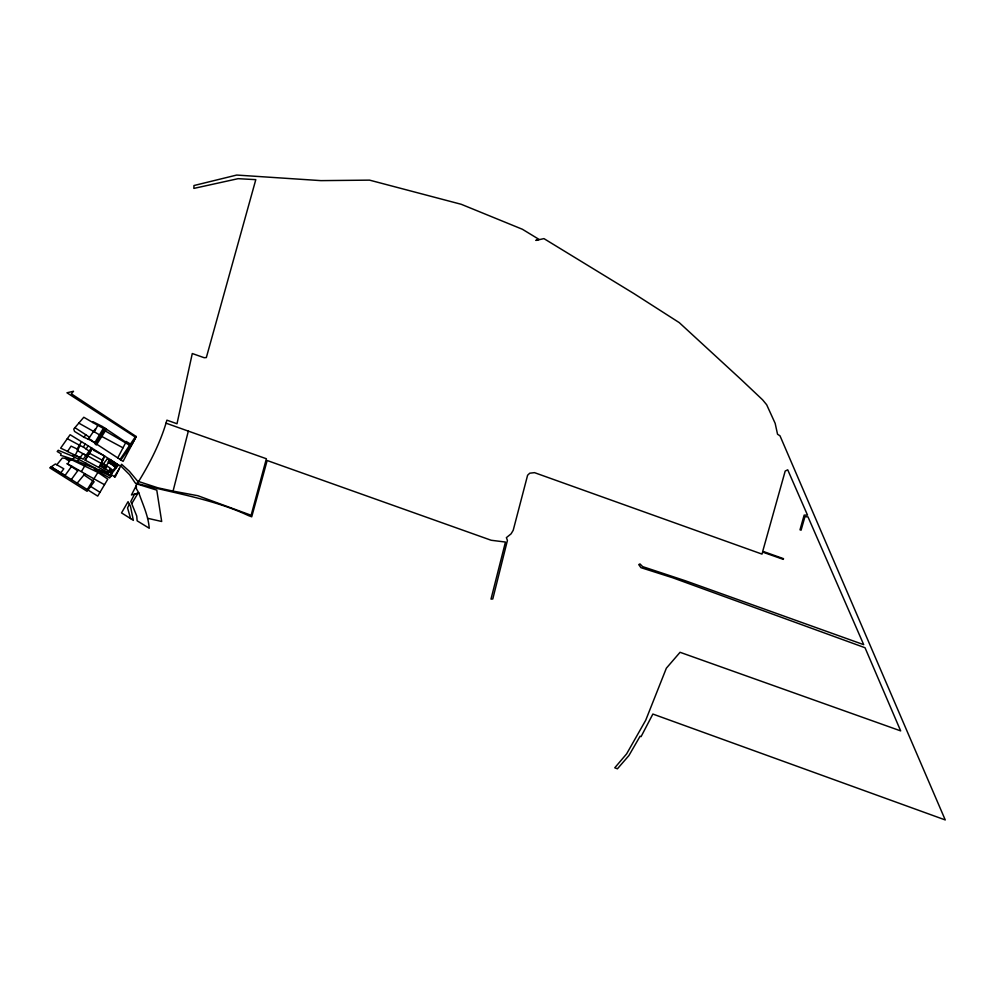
<?xml version="1.0" encoding="UTF-8"?>
<svg xmlns="http://www.w3.org/2000/svg" width="995" height="995" viewBox="0 0 995 995"><rect width="100%" height="100%" fill="white"/><g stroke="black" fill="none" stroke-linecap="round" stroke-linejoin="round"><path stroke-width="1.49" d="M120.022 459.491L135.22 437.016L66.976 392.789L73.506 391.259L71.341 393.809L136.228 436.531L123.069 461.381L94.674 442.874L103.331 428.397L92.784 422.514L92.945 421.718L102.373 426.482L125.594 441.979L126.066 441.419L130.482 444.056M111.763 473.533L108.952 471.593L108.256 472.538L85.135 460.163L89.388 453.185L102.062 460.113L104.5 455.996L91.403 447.849L83.306 459.205L75.247 455.312L79.973 445.486L67.299 438.683L60.645 448.136L67.598 451.382M165.978 423.149L188.329 431.121L173.068 491.107L157.906 487.824L137.621 481.194L129.4 471.307L121.577 464.255L120.731 465.859L129.574 474.69L135.283 483.048L137.335 483.533C174.784 493.458 213.104 499.067 248.514 515.621L251.723 516.803L267.157 460.511L491.169 540.26L505.448 542.051L490.995 599.114L492.786 598.965L507.425 540.409L506.38 537.648L511.082 533.842L513.209 530.285L527.599 475.249L529.75 473.197L534.502 472.65L762.008 554.103L762.58 552.076L783.301 559.364L783.5 558.655L762.73 551.28L785.192 471.07L787.717 469.802L807.517 515.136L804.159 515.111L800.005 529.813L801.087 530.186L804.943 516.679L807.99 516.865L863.697 644.661L685.294 580.744L642.646 566.628L639.972 563.929L638.753 564.588L640.917 567.647L672.732 577.784L865.028 647.733L900.662 730.89L680.058 652.297L666.351 668.205L645.705 720.268L626.626 753.862L614.761 767.804L617.41 768.812L628.89 755.591L640.108 736.2L641.091 736.611L652.869 714.049L945.25 819.942L780.005 435.822L777.543 434.243L775.155 423.335L766.685 404.778L762.63 399.853L741.064 379.481L679.262 322.629L634.051 293.662L543.942 238.613L535.832 240.417L539.016 239.385L522.412 229.273L461.257 204.298L369.543 180.132L320.95 180.63L236.71 175.058L193.963 185.53L193.863 188.403L238.103 178.677L255.802 179.647L206.338 357.553L204.199 357.715L192.284 353.536L176.998 423.746L166.899 420.164C160.518 442.713 149.66 463.769 137.335 483.533M99.189 434.691L94.401 431.88L97.796 425.238M85.446 464.852L86.067 463.26L72.759 456.207L58.245 450.287L57.212 451.543L61.13 453.807L60.583 455.349C76.963 459.777 91.702 468.583 108.256 472.538M98.269 471.369L98.803 470.212L107.634 473.334L111.241 475.958L109.562 477.948L94.326 469.13L98.803 470.212M101.9 462.078L102.759 460.324L102.062 460.113M118.579 464.901L111.104 474.366L115.072 477.214L120.544 466.232L104.836 456.195L99.152 467.488L101.229 463.421L87.697 455.921M129.4 504.229L127.547 507.873L130.619 518.582L133.355 520.385L130.482 506.306L128.056 501.667L121.527 512.898L130.619 518.582M117.696 458.048L125.594 442.837L105.296 430.947M136.352 485.448L131.452 494.95L138.827 492.911C142.733 504.328 148.392 515.883 149.225 528.245L137.136 520.82L136.75 516.057L130.818 501.43L134.375 494.527L138.827 492.911L136.352 488.694L136.352 483.781L156.775 490.125L161.688 521.492L147.608 518.283M114.363 476.692L119.375 468.583M77.237 483.097L84.948 473.782L78.344 469.951L77.722 470.772L66.926 463.57L67.784 463.969L69.351 461.033L71.379 459.678L97.92 472.401L107.821 479.142L97.721 496.107L51.168 466.879L49.75 467.837L87.075 491.281L94.139 481.754L83.966 474.963L84.948 473.782L104.512 484.714M88.978 451.009L83.431 447.103L85.135 443.944L70.135 434.728L67.299 438.683M136.228 436.531L132.198 443.957L120.892 460.026M97.92 472.401L87.311 489.465M92.784 422.514L83.804 417.253L73.754 429.032L74.525 431.42L84.102 437.327L85.669 434.666L74.924 427.663M81.49 441.705L77.137 449.019L77.772 449.317L71.068 446.133L67.498 451.531L75.247 455.312M81.49 471.419L84.849 465.784M131.999 503.221L138.006 493.147M85.135 460.163L92.348 448.446L89.388 453.185M95.595 443.583L105.01 428.248L95.221 444.205L96.415 444.927L106.415 429.181M72.759 456.207L73.767 454.603L80.122 457.638M86.092 449.006L88.182 445.859L91.403 447.849M95.147 429.056L88.244 439.181L84.102 437.327M77.473 461.406L82.921 453.658L86.018 455.362L77.473 450.648M78.344 469.951L71.739 466.182L65.023 475.51L51.168 466.879L55.397 463.981L63.779 468.782L60.794 472.886M71.391 479.478L77.722 470.772M88.244 439.181L94.948 442.377M94.177 449.578L93.617 450.3L104.5 455.996M71.379 459.678L66.727 458.459L66.118 459.217L69.351 461.033M101.776 466.705L103.766 464.18M103.43 467.837L105.42 465.312M104.276 468.023L110.084 460.673M109.686 463.148L111.676 460.623M111.34 464.279L113.343 461.742M112.995 465.399L114.997 462.874M109.015 471.244L110.321 469.603L112.485 471.07M114.823 463.894L113.517 465.548L115.681 467.016M114.661 466.531L116.651 464.006M56.839 464.74L62.299 458.036L66.727 458.459M72.759 459.093L74.874 457.389M173.068 491.107L197.918 495.734L251.138 515.273L266.374 458.745L188.329 431.121M79.389 445.213L83.431 447.103M100.42 435.71L123.019 447.825M99.127 470.324L110.88 476.381M86.067 463.26L95.943 468.496M78.804 423.111L94.401 431.88M67.784 463.969L71.739 466.182M91.727 440.959L94.674 442.874M88.654 438.571L92.013 440.574M125.594 442.837L129.661 445.325M89.774 485.858L99.985 492.314M85.135 443.944L88.182 445.859M118.305 465.138L110.022 459.491L108.02 462.016L116.315 467.662M107.087 466.431L102.112 463.048L100.109 465.573L105.084 468.968L107.286 466.182L110.607 468.434L108.405 471.22L110.059 472.351L112.062 469.827L110.395 468.695M85.669 434.666L89.513 437.327M107.36 458.819L101.552 466.17L111.179 472.724L116.987 465.374L107.36 458.819"/></g></svg>
